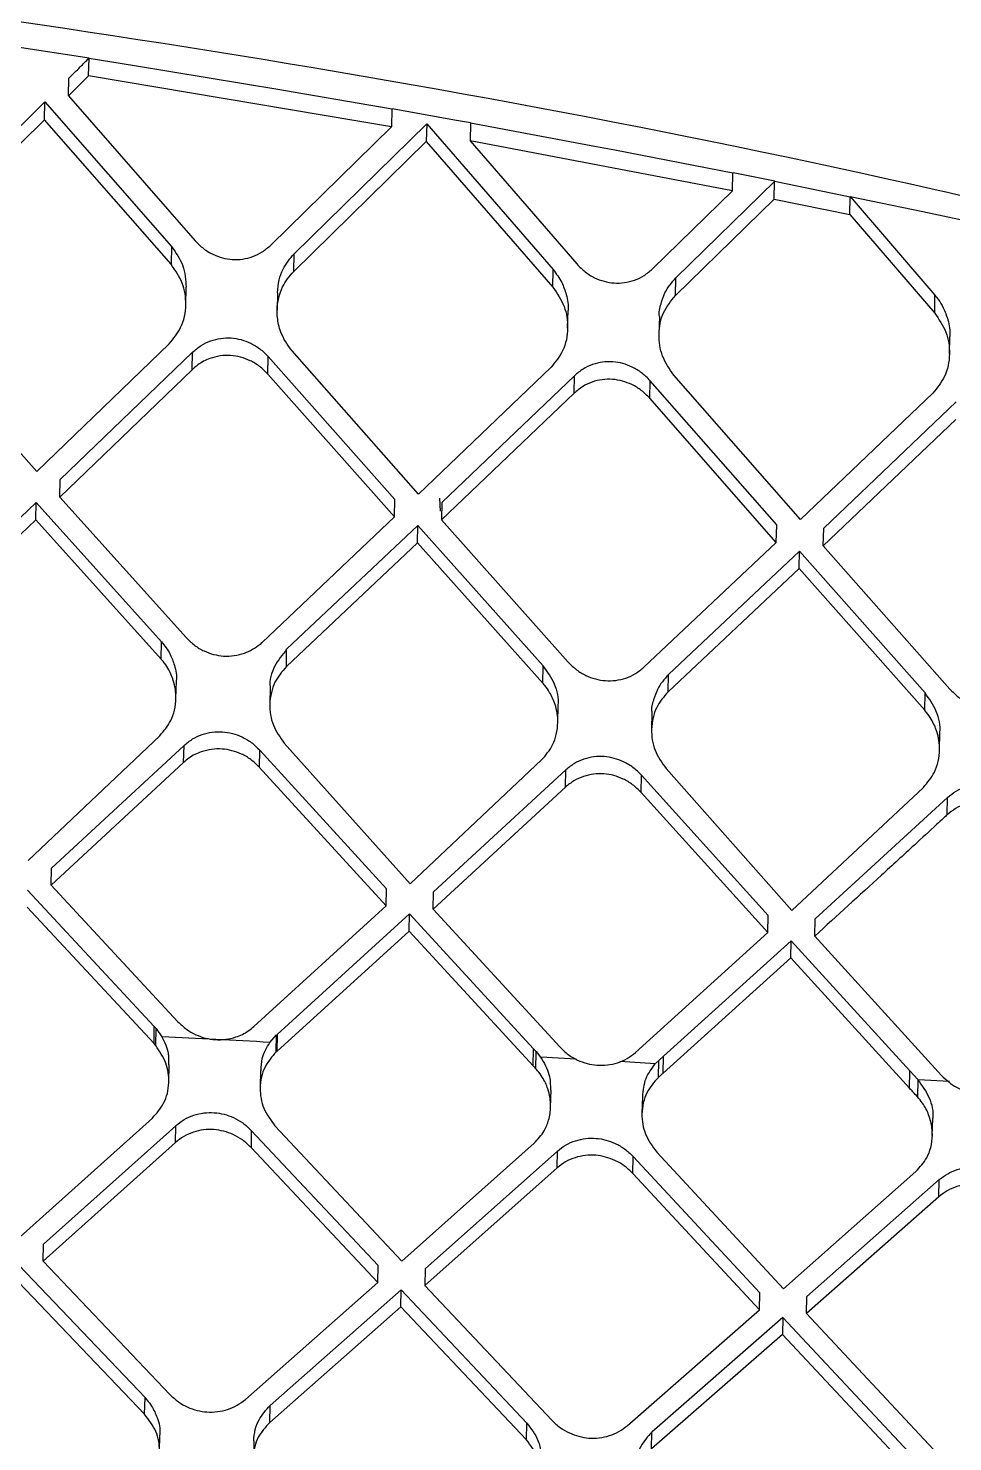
# Model space of a CAD drawing. Extents: x 939 to 1039, y 781 to 934.
# Drawn here: x 966.065 to 966.929, y 882.088 to 883.409 of the extents above; entities that cross this region are included whole.
import ezdxf

# ---------------------------------------------------------------- set-up
doc = ezdxf.new("R2010")
doc.units = 0
doc.header["$MEASUREMENT"] = 0
doc.layers.add('1', color=4, linetype='Continuous')

# ---------------------------------------------------------------- blocks, each defined once
blk = doc.blocks.new('Envoy')
at = {"layer": '1', "color": 3, "linetype": 'Continuous', "lineweight": 25}
for p, q in [((27.3796, 84.2207), (27.4684, 84.207)), ((27.4679, 84.1901), (27.4683, 84.2067)), ((27.4684, 84.2067), (27.5109, 84.2)), ((27.5109, 84.2), (27.6466, 84.1776)), ((27.4679, 84.1901), (27.4492, 84.1715)), ((27.4492, 84.1715), (27.4495, 84.1881)), ((27.7508, 84.1427), (27.4679, 84.1901)), ((27.4492, 84.1715), (27.5674, 84.0361)), ((27.6466, 84.1776), (27.6591, 84.1754)), ((27.6591, 84.1754), (27.7513, 84.1594)), ((27.3032, 84.0439), (27.427, 84.1658)), ((27.4267, 84.1492), (27.427, 84.1658)), ((27.427, 84.1658), (27.5452, 84.0306)), ((27.7512, 84.1593), (27.7508, 84.1427)), ((27.7514, 84.1597), (27.8114, 84.1489)), ((27.4267, 84.1492), (27.3028, 84.0275)), ((27.5449, 84.0142), (27.4267, 84.1492)), ((27.638, 84.032), (27.7508, 84.1427)), ((27.6598, 84.024), (27.7837, 84.1454)), ((27.7837, 84.1453), (27.7833, 84.1288)), ((27.7837, 84.1454), (27.9019, 84.0091)), ((27.8114, 84.1489), (27.8245, 84.1465)), ((27.8246, 84.1461), (27.8243, 84.1295)), ((27.8246, 84.1462), (27.9422, 84.1243)), ((27.6595, 84.0075), (27.7833, 84.1288)), ((27.7833, 84.1288), (27.9015, 83.9926)), ((28.0693, 84.0828), (27.8243, 84.1295)), ((27.8243, 84.1295), (27.924, 84.0144)), ((27.9422, 84.1243), (27.9595, 84.121)), ((27.9595, 84.121), (28.0697, 84.0995)), ((28.0164, 84.0016), (28.1089, 84.0919)), ((28.0693, 84.0828), (28.0697, 84.0994)), ((28.0699, 84.0998), (28.1089, 84.092)), ((28.1083, 84.075), (28.1086, 84.0916)), ((28.1089, 84.0917), (28.1115, 84.0911)), ((28.1115, 84.0911), (28.1792, 84.0773)), ((27.9946, 84.0099), (28.0693, 84.0828)), ((28.1788, 84.0607), (28.1792, 84.0773)), ((28.1791, 84.0774), (28.2584, 83.9852)), ((28.1793, 84.0776), (28.2471, 84.0635)), ((28.0161, 83.9851), (28.1083, 84.075)), ((28.1083, 84.075), (28.1788, 84.0607)), ((28.2471, 84.0635), (28.3391, 84.0439)), ((28.1788, 84.0607), (28.2581, 83.9686)), ((27.5453, 84.0306), (27.5449, 84.0142)), ((27.6595, 84.0075), (27.6598, 84.024)), ((27.9015, 83.9926), (27.9019, 84.0091)), ((28.0161, 83.9851), (28.0164, 84.0016)), ((27.5587, 83.9762), (27.5591, 83.9926)), ((27.6444, 83.9876), (27.644, 83.9711)), ((28.2581, 83.9686), (28.2584, 83.9852)), ((27.9153, 83.9543), (27.9157, 83.9708)), ((28.001, 83.9652), (28.0006, 83.9487)), ((27.3012, 83.9533), (27.4195, 83.8206)), ((28.2719, 83.9301), (28.2722, 83.9467)), ((27.4195, 83.8206), (27.5433, 83.9399)), ((27.5651, 83.932), (27.4413, 83.8129)), ((27.5647, 83.9156), (27.5651, 83.932)), ((27.7761, 83.7994), (27.6579, 83.9331)), ((27.6354, 83.9114), (27.6357, 83.9278)), ((27.6357, 83.9278), (27.754, 83.7942)), ((27.8999, 83.9181), (27.7761, 83.7994)), ((27.441, 83.7966), (27.5647, 83.9156)), ((27.7536, 83.778), (27.6354, 83.9114)), ((27.9217, 83.91), (27.7979, 83.7915)), ((27.9213, 83.8936), (27.9217, 83.91)), ((27.992, 83.8889), (27.9923, 83.9053)), ((28.1106, 83.7705), (27.9923, 83.9053)), ((28.1327, 83.7755), (28.0144, 83.9105)), ((27.9213, 83.8936), (27.7976, 83.7752)), ((28.2564, 83.8938), (28.1327, 83.7755)), ((28.1102, 83.7542), (27.992, 83.8889)), ((28.2783, 83.8856), (28.1545, 83.7674)), ((28.2779, 83.8691), (28.1541, 83.7511)), ((27.441, 83.7966), (27.4413, 83.8129)), ((27.2963, 83.6749), (27.4188, 83.7914)), ((27.4185, 83.7752), (27.4188, 83.7914)), ((27.4188, 83.7914), (27.536, 83.6614)), ((27.5593, 83.6651), (27.441, 83.7966)), ((27.7536, 83.778), (27.754, 83.7942)), ((27.7966, 83.7833), (27.7959, 83.7957)), ((27.7979, 83.7915), (27.7976, 83.7752)), ((27.4185, 83.7752), (27.2959, 83.6588)), ((27.5357, 83.6452), (27.4185, 83.7752)), ((27.6299, 83.6608), (27.7536, 83.778)), ((27.7976, 83.7752), (27.9159, 83.6424)), ((27.7755, 83.7701), (27.6529, 83.6543)), ((27.7751, 83.7538), (27.7755, 83.77)), ((27.8926, 83.6388), (27.7755, 83.7701)), ((28.1102, 83.7542), (28.1106, 83.7705)), ((28.1541, 83.7511), (28.1545, 83.7674)), ((27.7751, 83.7538), (27.6526, 83.6381)), ((27.8923, 83.6226), (27.7751, 83.7538)), ((27.9865, 83.6376), (28.1102, 83.7542)), ((28.132, 83.7461), (28.0095, 83.6308)), ((28.1317, 83.7298), (28.132, 83.7461)), ((28.2491, 83.6136), (28.132, 83.7461)), ((28.1541, 83.7511), (28.2724, 83.617)), ((28.1317, 83.7298), (28.0092, 83.6146)), ((28.2488, 83.5973), (28.1317, 83.7298)), ((27.5357, 83.6452), (27.536, 83.6614)), ((27.6526, 83.6381), (27.6529, 83.6543)), ((27.8923, 83.6226), (27.8926, 83.6388)), ((28.0091, 83.6146), (28.0095, 83.6308)), ((27.5495, 83.6083), (27.5499, 83.6245)), ((27.6375, 83.6191), (27.6372, 83.603)), ((28.2488, 83.5973), (28.2491, 83.6136)), ((27.9061, 83.5856), (27.9064, 83.6017)), ((27.9941, 83.5957), (27.9937, 83.5795)), ((27.4115, 83.4571), (27.5344, 83.5736)), ((28.2626, 83.56), (28.263, 83.5762)), ((27.4334, 83.4498), (27.5571, 83.5645)), ((27.5567, 83.5485), (27.5571, 83.5645)), ((27.6274, 83.5441), (27.6277, 83.5602)), ((27.6277, 83.5602), (27.746, 83.4305)), ((27.6507, 83.5665), (27.7681, 83.4351)), ((27.5567, 83.5485), (27.433, 83.4339)), ((27.7682, 83.4351), (27.891, 83.5509)), ((27.7457, 83.4145), (27.6273, 83.5441)), ((27.9137, 83.5416), (27.79, 83.4276)), ((27.9133, 83.5255), (27.9137, 83.5416)), ((27.9839, 83.5206), (27.9843, 83.5367)), ((28.1026, 83.4057), (27.9843, 83.5367)), ((28.0072, 83.5429), (28.1247, 83.4101)), ((27.9133, 83.5255), (27.7896, 83.4116)), ((28.1022, 83.3896), (27.9839, 83.5206)), ((28.1247, 83.4101), (28.2476, 83.5253)), ((28.1465, 83.4024), (28.2702, 83.5158)), ((28.2698, 83.4997), (28.2702, 83.5158)), ((27.433, 83.4339), (27.4334, 83.4498)), ((27.4109, 83.4291), (27.5293, 83.3017)), ((27.433, 83.4339), (27.5514, 83.3062)), ((27.7457, 83.4145), (27.746, 83.4305)), ((27.7896, 83.4116), (27.79, 83.4276)), ((27.529, 83.2858), (27.4106, 83.4132)), ((27.6221, 83.3018), (27.7457, 83.4145)), ((27.6439, 83.2945), (27.7675, 83.407)), ((27.7672, 83.391), (27.7675, 83.407)), ((27.7675, 83.407), (27.8833, 83.2811)), ((27.7896, 83.4116), (27.908, 83.2827)), ((28.1022, 83.3896), (28.1026, 83.4057)), ((28.1462, 83.3864), (28.1465, 83.4024)), ((27.7672, 83.391), (27.6436, 83.2786)), ((27.883, 83.2652), (27.7672, 83.391)), ((27.9786, 83.2776), (28.1022, 83.3896)), ((28.0048, 83.2741), (28.1241, 83.382)), ((28.1237, 83.3659), (28.1241, 83.382)), ((28.1241, 83.382), (28.2348, 83.2603)), ((28.1462, 83.3864), (28.2645, 83.2561)), ((28.1237, 83.3659), (28.0045, 83.2582)), ((28.2345, 83.2443), (28.1237, 83.3659)), ((27.529, 83.2858), (27.5293, 83.3017)), ((27.5293, 83.3017), (27.5309, 83.2999)), ((27.5306, 83.284), (27.5309, 83.2999)), ((27.5309, 83.2999), (27.5364, 83.2922)), ((27.5306, 83.284), (27.529, 83.2858)), ((27.6372, 83.287), (27.6435, 83.2941)), ((27.6431, 83.2782), (27.6435, 83.2941)), ((27.6439, 83.2945), (27.6436, 83.2786)), ((27.883, 83.2652), (27.8833, 83.2811)), ((27.8834, 83.2811), (27.8859, 83.2784)), ((27.8855, 83.2624), (27.8859, 83.2783)), ((27.8859, 83.2784), (27.8901, 83.2732)), ((27.9232, 83.2713), (27.8903, 83.2732)), ((27.9973, 83.2671), (28.0004, 83.2702)), ((28.0001, 83.2543), (28.0005, 83.2702)), ((28.0005, 83.2702), (28.0048, 83.2741)), ((28.0045, 83.2582), (28.0048, 83.2741)), ((27.5428, 83.2501), (27.5432, 83.266)), ((27.6285, 83.2606), (27.6282, 83.2447)), ((27.9972, 83.267), (27.9641, 83.269)), ((28.2345, 83.2443), (28.2348, 83.2602)), ((28.2349, 83.2603), (28.2423, 83.2522)), ((28.2424, 83.252), (28.2421, 83.2361)), ((28.2719, 83.2503), (28.2426, 83.2521)), ((27.8994, 83.2265), (27.8998, 83.2424)), ((27.9851, 83.2363), (27.9847, 83.2204)), ((27.4039, 83.1052), (27.5275, 83.2163)), ((27.4257, 83.0983), (27.5493, 83.2091)), ((27.549, 83.1933), (27.5493, 83.2091)), ((27.6199, 83.2047), (27.6196, 83.1889)), ((27.6199, 83.2047), (27.7383, 83.0785)), ((27.642, 83.209), (27.7604, 83.0826)), ((28.2559, 83.1999), (28.2563, 83.2159)), ((27.549, 83.1933), (27.4254, 83.0825)), ((27.7604, 83.0826), (27.884, 83.1927)), ((27.738, 83.0627), (27.6196, 83.1889)), ((27.7823, 83.0755), (27.9059, 83.1854)), ((27.9055, 83.1696), (27.9059, 83.1854)), ((27.9761, 83.1645), (27.9765, 83.1804)), ((27.9765, 83.1804), (28.0949, 83.0529)), ((27.9986, 83.1845), (28.117, 83.0568)), ((27.9055, 83.1696), (27.782, 83.0597)), ((28.0945, 83.037), (27.9761, 83.1645)), ((28.117, 83.0568), (28.2405, 83.1662)), ((28.1388, 83.0495), (28.2624, 83.1587)), ((28.262, 83.1428), (28.2624, 83.1586)), ((28.262, 83.1428), (28.1385, 83.0337)), ((27.4254, 83.0825), (27.4257, 83.0983)), ((27.4033, 83.0782), (27.5206, 82.9551)), ((27.4254, 83.0825), (27.5438, 82.958)), ((27.738, 83.0627), (27.7383, 83.0784)), ((27.7823, 83.0755), (27.782, 83.0597)), ((27.5202, 82.9394), (27.4029, 83.0625)), ((27.6144, 82.9534), (27.738, 83.0627)), ((27.782, 83.0597), (27.9004, 82.9339)), ((27.6375, 82.9476), (27.7599, 83.0556)), ((27.7595, 83.0398), (27.7599, 83.0556)), ((27.7599, 83.0556), (27.8771, 82.9312)), ((28.0945, 83.037), (28.0949, 83.0529)), ((28.1385, 83.0337), (28.1388, 83.0495)), ((27.7595, 83.0398), (27.6371, 82.9319)), ((27.8768, 82.9155), (27.7595, 83.0398)), ((27.971, 82.9288), (28.0945, 83.037)), ((28.1385, 83.0337), (28.2569, 82.9066)), ((28.1164, 83.0298), (27.994, 82.9227)), ((28.1164, 83.0297), (28.116, 83.014)), ((28.2336, 82.9042), (28.1164, 83.0298)), ((28.116, 83.014), (27.9937, 82.907)), ((28.2333, 82.8884), (28.116, 83.014)), ((27.5202, 82.9394), (27.5206, 82.9551)), ((27.6371, 82.9319), (27.6375, 82.9476)), ((27.8768, 82.9155), (27.8771, 82.9312)), ((27.5341, 82.9045), (27.5345, 82.9202)), ((27.6221, 82.9146), (27.6218, 82.8989)), ((27.9937, 82.907), (27.994, 82.9227))]:
    blk.add_line(p, q, dxfattribs=at)
for points, knots in [([(22.9993, 84.0346), (23.2461, 84.0889), (23.7395, 84.1976), (24.4909, 84.3013), (25.2469, 84.3603), (26.0054, 84.3685), (26.7627, 84.3254), (27.5151, 84.2317), (28.2609, 84.0938), (28.749, 83.9631), (28.993, 83.8978)], [0, 0, 0, 0, 0.125001, 0.250001, 0.375003, 0.499997, 0.624991, 0.749994, 0.874997, 1, 1, 1, 1]), ([(27.4495, 84.1881), (27.453, 84.1916), (27.4593, 84.1978), (27.4655, 84.204), (27.4683, 84.2067)], [0, 0, 0, 0, 0.559953, 1, 1, 1, 1]), ([(27.5674, 84.0361), (27.5699, 84.0336), (27.5748, 84.0286), (27.5836, 84.0233), (27.5928, 84.0199), (27.6022, 84.0183), (27.6119, 84.0187), (27.6214, 84.0211), (27.6304, 84.0255), (27.6355, 84.0298), (27.638, 84.032)], [0, 0, 0, 0, 0.135077, 0.263259, 0.385077, 0.50112, 0.622008, 0.744915, 0.870651, 1, 1, 1, 1]), ([(27.5452, 84.0306), (27.5494, 84.0249), (27.5576, 84.0134), (27.5585, 83.9995), (27.559, 83.9926)], [0, 0, 0, 0, 0.501526, 1, 1, 1, 1]), ([(27.6444, 83.9876), (27.6448, 83.9916), (27.6454, 83.9991), (27.6499, 84.012), (27.6561, 84.0194), (27.6598, 84.024)], [0, 0, 0, 0, 0.297755, 0.565276, 1, 1, 1, 1]), ([(27.5433, 83.9399), (27.5472, 83.9447), (27.5559, 83.9553), (27.5599, 83.9758), (27.5568, 83.9971), (27.5489, 84.0085), (27.5449, 84.0142)], [0, 0, 0, 0, 0.228245, 0.498842, 0.750325, 1, 1, 1, 1]), ([(27.924, 84.0144), (27.9265, 84.0119), (27.9314, 84.0068), (27.9428, 83.9998), (27.9556, 83.9962), (27.9684, 83.9967), (27.978, 83.999), (27.987, 84.0033), (27.9921, 84.0077), (27.9946, 84.0099)], [0, 0, 0, 0, 0.135885, 0.264477, 0.500836, 0.622153, 0.74523, 0.870901, 1, 1, 1, 1]), ([(27.6579, 83.9331), (27.6538, 83.9388), (27.6484, 83.9465), (27.6447, 83.9597), (27.6435, 83.9706), (27.6451, 83.9825), (27.6494, 83.9954), (27.6556, 84.0029), (27.6595, 84.0075)], [0, 0, 0, 0, 0.249704, 0.33823, 0.500828, 0.648077, 0.780403, 1, 1, 1, 1]), ([(27.9019, 84.0091), (27.9047, 84.0052), (27.91, 83.998), (27.9145, 83.985), (27.9163, 83.9759), (27.9157, 83.9709), (27.9156, 83.9708)], [0, 0, 0, 0, 0.342933, 0.630004, 0.993713, 1, 1, 1, 1]), ([(28.001, 83.9652), (28.001, 83.9653), (28.0003, 83.9693), (28.0024, 83.9769), (28.0064, 83.9897), (28.0126, 83.9971), (28.0164, 84.0016)], [0, 0, 0, 0, 0.004923, 0.301919, 0.566829, 1, 1, 1, 1]), ([(27.9015, 83.9926), (27.9055, 83.9868), (27.9134, 83.9753), (27.9165, 83.954), (27.9126, 83.9335), (27.9039, 83.9229), (27.8999, 83.9181)], [0, 0, 0, 0, 0.25081, 0.501474, 0.771248, 1, 1, 1, 1]), ([(28.0144, 83.9105), (28.0105, 83.9163), (28.0025, 83.9278), (27.9995, 83.9487), (28.0033, 83.9693), (28.0119, 83.9799), (28.0161, 83.9851)], [0, 0, 0, 0, 0.250547, 0.501384, 0.758389, 1, 1, 1, 1]), ([(28.2584, 83.9852), (28.2595, 83.9838), (28.2624, 83.9802), (28.2669, 83.9726), (28.271, 83.9613), (28.2729, 83.9519), (28.2722, 83.9468), (28.2722, 83.9467)], [0, 0, 0, 0, 0.124056, 0.331043, 0.620731, 0.993007, 1, 1, 1, 1]), ([(28.2581, 83.9686), (28.262, 83.9628), (28.27, 83.9513), (28.2731, 83.9299), (28.2691, 83.9093), (28.2604, 83.8987), (28.2564, 83.8938)], [0, 0, 0, 0, 0.251111, 0.50181, 0.770846, 1, 1, 1, 1]), ([(27.5651, 83.932), (27.5677, 83.9342), (27.5727, 83.9385), (27.5818, 83.9428), (27.5913, 83.9452), (27.6041, 83.9457), (27.6168, 83.9422), (27.6283, 83.9353), (27.6332, 83.9304), (27.6357, 83.9278)], [0, 0, 0, 0, 0.130038, 0.256069, 0.378814, 0.499186, 0.735407, 0.864057, 1, 1, 1, 1]), ([(27.6354, 83.9114), (27.6329, 83.914), (27.6279, 83.9189), (27.6165, 83.9258), (27.6036, 83.9293), (27.5906, 83.9288), (27.5801, 83.926), (27.5712, 83.9216), (27.5664, 83.9172), (27.5647, 83.9156)], [0, 0, 0, 0, 0.135956, 0.264605, 0.500965, 0.624951, 0.749811, 0.912939, 1, 1, 1, 1]), ([(27.9923, 83.9053), (27.9898, 83.9079), (27.9849, 83.9129), (27.9734, 83.9198), (27.9607, 83.9234), (27.9479, 83.923), (27.9384, 83.9207), (27.9293, 83.9165), (27.9243, 83.9122), (27.9217, 83.91)], [0, 0, 0, 0, 0.136538, 0.265353, 0.500687, 0.62153, 0.744499, 0.870392, 1, 1, 1, 1]), ([(27.992, 83.8889), (27.9894, 83.8915), (27.9845, 83.8965), (27.9731, 83.9034), (27.9603, 83.907), (27.9475, 83.9066), (27.938, 83.9043), (27.929, 83.9001), (27.9239, 83.8957), (27.9213, 83.8936)], [0, 0, 0, 0, 0.136577, 0.26548, 0.501105, 0.621627, 0.744534, 0.870428, 1, 1, 1, 1]), ([(27.536, 83.6614), (27.5389, 83.6577), (27.5441, 83.6509), (27.5486, 83.6384), (27.5505, 83.6295), (27.5498, 83.6246), (27.5498, 83.6245)], [0, 0, 0, 0, 0.337398, 0.623929, 0.988544, 1, 1, 1, 1]), ([(27.5593, 83.6651), (27.5618, 83.6626), (27.5667, 83.6578), (27.5782, 83.651), (27.591, 83.6476), (27.604, 83.6481), (27.6159, 83.651), (27.6244, 83.656), (27.6293, 83.6601), (27.6298, 83.6608), (27.6299, 83.6608)], [0, 0, 0, 0, 0.134995, 0.26331, 0.500416, 0.625487, 0.750324, 0.967558, 0.996287, 1, 1, 1, 1]), ([(27.6529, 83.6543), (27.6488, 83.6492), (27.6407, 83.639), (27.6364, 83.6256), (27.6375, 83.6191), (27.6375, 83.6191)], [0, 0, 0, 0, 0.498544, 0.99891, 1, 1, 1, 1]), ([(27.5344, 83.5736), (27.5382, 83.5781), (27.5443, 83.5853), (27.5485, 83.5978), (27.5502, 83.6105), (27.5481, 83.624), (27.5431, 83.6354), (27.5387, 83.6416), (27.5364, 83.6444), (27.5357, 83.6451), (27.5357, 83.6452)], [0, 0, 0, 0, 0.221226, 0.353128, 0.499068, 0.712072, 0.866724, 0.962752, 0.996192, 1, 1, 1, 1]), ([(27.9159, 83.6424), (27.9184, 83.6399), (27.9233, 83.635), (27.9347, 83.6282), (27.9475, 83.6246), (27.9603, 83.625), (27.9699, 83.6272), (27.9789, 83.6313), (27.9839, 83.6355), (27.9865, 83.6376)], [0, 0, 0, 0, 0.135654, 0.264165, 0.500364, 0.62283, 0.746481, 0.871982, 1, 1, 1, 1]), ([(27.6526, 83.6381), (27.6486, 83.6335), (27.6424, 83.6262), (27.6382, 83.6137), (27.6364, 83.6002), (27.639, 83.583), (27.6468, 83.572), (27.6507, 83.5665)], [0, 0, 0, 0, 0.228727, 0.359071, 0.499955, 0.750586, 1, 1, 1, 1]), ([(27.9064, 83.6017), (27.9064, 83.6019), (27.9073, 83.6085), (27.9042, 83.6223), (27.8965, 83.6333), (27.8926, 83.6388)], [0, 0, 0, 0, 0.01252, 0.506228, 1, 1, 1, 1]), ([(28.0095, 83.6308), (28.0056, 83.6263), (27.9993, 83.6192), (27.9957, 83.6068), (27.9929, 83.5994), (27.9941, 83.5957), (27.9941, 83.5957)], [0, 0, 0, 0, 0.443518, 0.70763, 0.999813, 1, 1, 1, 1]), ([(27.891, 83.5509), (27.8949, 83.5554), (27.901, 83.5626), (27.9051, 83.5751), (27.9068, 83.5879), (27.9047, 83.6015), (27.8995, 83.6128), (27.8953, 83.619), (27.8931, 83.6217), (27.8925, 83.6224), (27.8923, 83.6226), (27.8923, 83.6226)], [0, 0, 0, 0, 0.222578, 0.354053, 0.49888, 0.713961, 0.869325, 0.964723, 0.989887, 0.998883, 1, 1, 1, 1]), ([(28.0091, 83.6146), (28.0052, 83.61), (27.9989, 83.6027), (27.9947, 83.5902), (27.993, 83.5767), (27.9955, 83.5595), (28.0033, 83.5484), (28.0072, 83.5429)], [0, 0, 0, 0, 0.229644, 0.359646, 0.499705, 0.750343, 1, 1, 1, 1]), ([(28.2629, 83.5762), (28.2629, 83.5764), (28.2638, 83.5831), (28.2607, 83.5969), (28.253, 83.608), (28.2492, 83.6136)], [0, 0, 0, 0, 0.013469, 0.506449, 1, 1, 1, 1]), ([(28.2724, 83.617), (28.2749, 83.6145), (28.2798, 83.6095), (28.2913, 83.6026), (28.3041, 83.5989), (28.317, 83.5992), (28.329, 83.6019), (28.3374, 83.6069), (28.3424, 83.6109), (28.3429, 83.6116), (28.343, 83.6117)], [0, 0, 0, 0, 0.136384, 0.265252, 0.500908, 0.626329, 0.750798, 0.967943, 0.996399, 1, 1, 1, 1]), ([(28.2476, 83.5253), (28.2514, 83.5299), (28.2575, 83.5371), (28.2617, 83.5496), (28.2633, 83.5625), (28.2612, 83.5762), (28.256, 83.5876), (28.2518, 83.5938), (28.2496, 83.5964), (28.249, 83.5971), (28.2489, 83.5973), (28.2488, 83.5973), (28.2488, 83.5973)], [0, 0, 0, 0, 0.223619, 0.354726, 0.498658, 0.715828, 0.87194, 0.966742, 0.991067, 0.99745, 0.999747, 1, 1, 1, 1]), ([(27.5571, 83.5645), (27.5596, 83.5667), (27.5647, 83.5708), (27.5737, 83.5749), (27.5832, 83.5772), (27.596, 83.5777), (27.6087, 83.5742), (27.6202, 83.5676), (27.6252, 83.5627), (27.6277, 83.5602)], [0, 0, 0, 0, 0.129198, 0.255126, 0.378375, 0.499531, 0.735464, 0.864104, 1, 1, 1, 1]), ([(27.6274, 83.5441), (27.6248, 83.5466), (27.6199, 83.5515), (27.6084, 83.5581), (27.5955, 83.5616), (27.5827, 83.5611), (27.572, 83.5584), (27.5631, 83.5543), (27.5583, 83.5499), (27.5567, 83.5485)], [0, 0, 0, 0, 0.135908, 0.264513, 0.500358, 0.624825, 0.749769, 0.916262, 1, 1, 1, 1]), ([(27.9843, 83.5367), (27.9817, 83.5392), (27.9768, 83.5441), (27.9653, 83.5509), (27.9526, 83.5544), (27.9398, 83.5541), (27.9303, 83.5519), (27.9213, 83.5478), (27.9162, 83.5437), (27.9136, 83.5416)], [0, 0, 0, 0, 0.136586, 0.26543, 0.500199, 0.622001, 0.74547, 0.871289, 1, 1, 1, 1]), ([(27.9839, 83.5206), (27.9814, 83.5231), (27.9764, 83.528), (27.9649, 83.5348), (27.9522, 83.5383), (27.9395, 83.538), (27.93, 83.5358), (27.9209, 83.5317), (27.9159, 83.5276), (27.9133, 83.5255)], [0, 0, 0, 0, 0.136684, 0.26563, 0.500672, 0.622119, 0.745531, 0.871311, 1, 1, 1, 1]), ([(28.2702, 83.5159), (28.2727, 83.5179), (28.2778, 83.5221), (28.2868, 83.5261), (28.2963, 83.5282), (28.3091, 83.5284), (28.3218, 83.5248), (28.3333, 83.518), (28.3382, 83.513), (28.3408, 83.5104)], [0, 0, 0, 0, 0.128095, 0.253524, 0.376915, 0.498953, 0.733433, 0.862667, 1, 1, 1, 1]), ([(28.3404, 83.4943), (28.3379, 83.4968), (28.3329, 83.5018), (28.3215, 83.5086), (28.3087, 83.5123), (28.2959, 83.512), (28.2863, 83.5098), (28.2773, 83.5058), (28.2723, 83.5017), (28.2698, 83.4997)], [0, 0, 0, 0, 0.137343, 0.266536, 0.500826, 0.625258, 0.749742, 0.874439, 1, 1, 1, 1]), ([(28.2698, 83.4997), (28.2687, 83.4986), (28.2655, 83.4957), (28.2552, 83.4862), (28.2359, 83.4684), (28.1979, 83.4336), (28.1669, 83.4053), (28.1462, 83.3864)], [0, 0, 0, 0, 0.027608, 0.078222, 0.248423, 0.497813, 1, 1, 1, 1]), ([(27.5514, 83.3062), (27.554, 83.3038), (27.5589, 83.299), (27.5704, 83.2925), (27.5832, 83.2891), (27.5961, 83.2895), (27.6067, 83.2921), (27.6156, 83.2961), (27.6204, 83.3004), (27.6221, 83.3018)], [0, 0, 0, 0, 0.13487, 0.263061, 0.499706, 0.625019, 0.749697, 0.916941, 1, 1, 1, 1]), ([(27.5275, 83.2163), (27.5314, 83.2207), (27.5398, 83.2301), (27.5439, 83.2488), (27.5414, 83.2681), (27.5342, 83.2787), (27.5306, 83.284)], [0, 0, 0, 0, 0.233941, 0.500876, 0.751113, 1, 1, 1, 1]), ([(27.5364, 83.2922), (27.5389, 83.2871), (27.543, 83.2786), (27.5427, 83.2695), (27.5426, 83.266)], [0, 0, 0, 0, 0.610498, 1, 1, 1, 1]), ([(27.6372, 83.287), (27.6204, 83.2879), (27.5868, 83.2896), (27.5532, 83.2914), (27.5364, 83.2922)], [0, 0, 0, 0, 0.500045, 1, 1, 1, 1]), ([(27.6291, 83.2605), (27.6292, 83.2644), (27.6294, 83.2739), (27.6343, 83.2821), (27.6372, 83.287)], [0, 0, 0, 0, 0.404658, 1, 1, 1, 1]), ([(27.6431, 83.2782), (27.6392, 83.2737), (27.6331, 83.2666), (27.629, 83.2545), (27.6275, 83.2414), (27.6302, 83.2248), (27.6381, 83.2143), (27.642, 83.209)], [0, 0, 0, 0, 0.231317, 0.361681, 0.501645, 0.751134, 1, 1, 1, 1]), ([(27.6431, 83.2782), (27.6432, 83.2783), (27.6433, 83.2784), (27.6435, 83.2786), (27.6436, 83.2786)], [0, 0, 0, 0, 0.559092, 1, 1, 1, 1]), ([(27.8901, 83.2731), (27.8933, 83.2679), (27.899, 83.2582), (27.8992, 83.2473), (27.8993, 83.2424)], [0, 0, 0, 0, 0.545847, 1, 1, 1, 1]), ([(27.908, 83.2827), (27.9105, 83.2802), (27.9155, 83.2754), (27.927, 83.2688), (27.9397, 83.2653), (27.9525, 83.2656), (27.9621, 83.2677), (27.9711, 83.2716), (27.9761, 83.2756), (27.9786, 83.2776)], [0, 0, 0, 0, 0.135667, 0.264223, 0.499857, 0.623436, 0.747664, 0.873002, 1, 1, 1, 1]), ([(27.8855, 83.2624), (27.8851, 83.263), (27.8842, 83.2639), (27.8834, 83.2648), (27.883, 83.2652)], [0, 0, 0, 0, 0.56013, 1, 1, 1, 1]), ([(27.884, 83.1927), (27.8875, 83.1965), (27.8934, 83.2028), (27.8982, 83.2149), (27.9002, 83.2282), (27.898, 83.2421), (27.8927, 83.2532), (27.8885, 83.2591), (27.8863, 83.2616), (27.8858, 83.2622), (27.8856, 83.2624), (27.8856, 83.2624), (27.8856, 83.2625), (27.8856, 83.2625)], [0, 0, 0, 0, 0.195519, 0.334552, 0.501052, 0.718258, 0.873999, 0.967984, 0.991728, 0.997802, 0.999377, 0.999918, 1, 1, 1, 1]), ([(27.9855, 83.2362), (27.986, 83.2421), (27.9869, 83.2535), (27.9939, 83.2626), (27.9972, 83.267)], [0, 0, 0, 0, 0.521058, 1, 1, 1, 1]), ([(28.0045, 83.2582), (28.0037, 83.2575), (28.0022, 83.2562), (28.0008, 83.2549), (28.0001, 83.2543)], [0, 0, 0, 0, 0.560034, 1, 1, 1, 1]), ([(28.0001, 83.2543), (27.9961, 83.2498), (27.9898, 83.2427), (27.9856, 83.2304), (27.984, 83.2173), (27.9867, 83.2006), (27.9946, 83.1899), (27.9986, 83.1845)], [0, 0, 0, 0, 0.232848, 0.362816, 0.501707, 0.751084, 1, 1, 1, 1]), ([(28.2421, 83.2361), (28.2406, 83.2376), (28.2381, 83.2404), (28.2356, 83.2431), (28.2345, 83.2443)], [0, 0, 0, 0, 0.559917, 1, 1, 1, 1]), ([(28.2424, 83.252), (28.2463, 83.2466), (28.254, 83.2358), (28.2571, 83.2224), (28.2562, 83.216), (28.2562, 83.2159)], [0, 0, 0, 0, 0.495767, 0.990855, 1, 1, 1, 1]), ([(28.2645, 83.2561), (28.2689, 83.252), (28.2759, 83.2454), (28.285, 83.2421), (28.2885, 83.2409)], [0, 0, 0, 0, 0.6232557, 1, 1, 1, 1]), ([(28.2405, 83.1662), (28.2443, 83.1703), (28.2504, 83.177), (28.2549, 83.1891), (28.256, 83.1972), (28.2559, 83.2033), (28.2554, 83.2097), (28.253, 83.2192), (28.248, 83.2291), (28.2437, 83.2342), (28.2421, 83.2361)], [0, 0, 0, 0, 0.213303, 0.347768, 0.500713, 0.53161, 0.583568, 0.750372, 0.906461, 1, 1, 1, 1]), ([(27.5493, 83.2092), (27.5519, 83.2112), (27.5569, 83.2152), (27.566, 83.2192), (27.5755, 83.2213), (27.5882, 83.2217), (27.6009, 83.2183), (27.6124, 83.2119), (27.6174, 83.2071), (27.6199, 83.2047)], [0, 0, 0, 0, 0.12864, 0.254739, 0.378744, 0.501113, 0.735972, 0.864323, 1, 1, 1, 1]), ([(27.6196, 83.1889), (27.617, 83.1913), (27.6121, 83.196), (27.6006, 83.2025), (27.5879, 83.2058), (27.5752, 83.2055), (27.5656, 83.2033), (27.5566, 83.1994), (27.5515, 83.1954), (27.549, 83.1933)], [0, 0, 0, 0, 0.13561, 0.263992, 0.498936, 0.621022, 0.745123, 0.87131, 1, 1, 1, 1]), ([(27.9059, 83.1854), (27.9084, 83.1875), (27.9135, 83.1915), (27.9225, 83.1953), (27.9321, 83.1974), (27.9448, 83.1977), (27.9575, 83.1942), (27.9689, 83.1876), (27.9739, 83.1828), (27.9765, 83.1804)], [0, 0, 0, 0, 0.128135, 0.254077, 0.378317, 0.501486, 0.735015, 0.863578, 1, 1, 1, 1]), ([(27.9761, 83.1645), (27.9736, 83.167), (27.9686, 83.1718), (27.9571, 83.1783), (27.9445, 83.1818), (27.9317, 83.1816), (27.9222, 83.1795), (27.9131, 83.1756), (27.9081, 83.1716), (27.9055, 83.1696)], [0, 0, 0, 0, 0.1365, 0.265184, 0.498981, 0.621601, 0.745916, 0.871896, 1, 1, 1, 1]), ([(28.2624, 83.1587), (28.2649, 83.1607), (28.27, 83.1646), (28.279, 83.1684), (28.2886, 83.1705), (28.3013, 83.1706), (28.314, 83.167), (28.3254, 83.1604), (28.3304, 83.1555), (28.333, 83.153)], [0, 0, 0, 0, 0.127424, 0.253021, 0.377323, 0.500966, 0.73355, 0.862547, 1, 1, 1, 1]), ([(28.3326, 83.1371), (28.3301, 83.1396), (28.3251, 83.1444), (28.3136, 83.1511), (28.301, 83.1547), (28.2883, 83.1546), (28.2787, 83.1525), (28.2696, 83.1487), (28.2646, 83.1448), (28.262, 83.1428)], [0, 0, 0, 0, 0.137419, 0.266451, 0.499146, 0.622206, 0.746689, 0.872457, 1, 1, 1, 1]), ([(27.5206, 82.9551), (27.5206, 82.955), (27.5207, 82.955), (27.5208, 82.9548), (27.5215, 82.9541), (27.5236, 82.9516), (27.5279, 82.9458), (27.5328, 82.9352), (27.5351, 82.9258), (27.5344, 82.9204), (27.5344, 82.9202)], [0, 0, 0, 0, 0.002433, 0.006628, 0.020631, 0.070718, 0.25907, 0.564716, 0.986998, 1, 1, 1, 1]), ([(27.5438, 82.9579), (27.5464, 82.9556), (27.5513, 82.9509), (27.5628, 82.9445), (27.5755, 82.9412), (27.5883, 82.9416), (27.5979, 82.9437), (27.6069, 82.9475), (27.6119, 82.9515), (27.6144, 82.9534)], [0, 0, 0, 0, 0.134829, 0.262908, 0.498454, 0.622325, 0.746987, 0.872749, 1, 1, 1, 1]), ([(27.5191, 82.8719), (27.5231, 82.8763), (27.5292, 82.8832), (27.5333, 82.895), (27.5348, 82.9077), (27.5321, 82.9239), (27.5242, 82.9342), (27.5202, 82.9394)], [0, 0, 0, 0, 0.234453, 0.363896, 0.501319, 0.75077, 1, 1, 1, 1]), ([(27.6221, 82.9146), (27.6224, 82.9181), (27.6231, 82.9249), (27.6275, 82.9367), (27.6336, 82.9434), (27.6375, 82.9476)], [0, 0, 0, 0, 0.287127, 0.550109, 1, 1, 1, 1]), ([(27.6371, 82.9319), (27.6331, 82.9275), (27.6269, 82.9207), (27.6227, 82.9089), (27.621, 82.8962), (27.6236, 82.88), (27.6314, 82.8696), (27.6353, 82.8644)], [0, 0, 0, 0, 0.23328, 0.363073, 0.501448, 0.750851, 1, 1, 1, 1]), ([(27.8771, 82.9312), (27.8812, 82.926), (27.8877, 82.9175), (27.8905, 82.905), (27.8913, 82.8986), (27.891, 82.8963), (27.891, 82.8962)], [0, 0, 0, 0, 0.496775, 0.808532, 0.993878, 1, 1, 1, 1]), ([(27.9004, 82.9339), (27.9029, 82.9315), (27.9079, 82.9268), (27.9194, 82.9203), (27.9321, 82.9169), (27.9449, 82.9171), (27.9544, 82.9192), (27.9634, 82.9229), (27.9685, 82.9268), (27.971, 82.9288)], [0, 0, 0, 0, 0.135834, 0.264228, 0.49839, 0.623079, 0.747979, 0.87348, 1, 1, 1, 1]), ([(27.8757, 82.848), (27.8796, 82.8523), (27.8857, 82.859), (27.8898, 82.8708), (27.8909, 82.8797), (27.8903, 82.8894), (27.8873, 82.9018), (27.8808, 82.9103), (27.8768, 82.9155)], [0, 0, 0, 0, 0.228652, 0.359387, 0.500911, 0.588017, 0.750943, 1, 1, 1, 1]), ([(27.994, 82.9227), (27.9901, 82.9185), (27.984, 82.9117), (27.9796, 82.9), (27.979, 82.8933), (27.9787, 82.8898)], [0, 0, 0, 0, 0.455306, 0.717406, 1, 1, 1, 1])]:
    blk.add_open_spline(points, degree=3, knots=knots, dxfattribs=at)

msp = doc.modelspace()

# ---------------------------------------------------------------- block references
at = {"layer": '1'}
msp.add_blockref('Envoy', (938.6538, 799.1744), dxfattribs=at)

doc.saveas('drawing.dxf')
